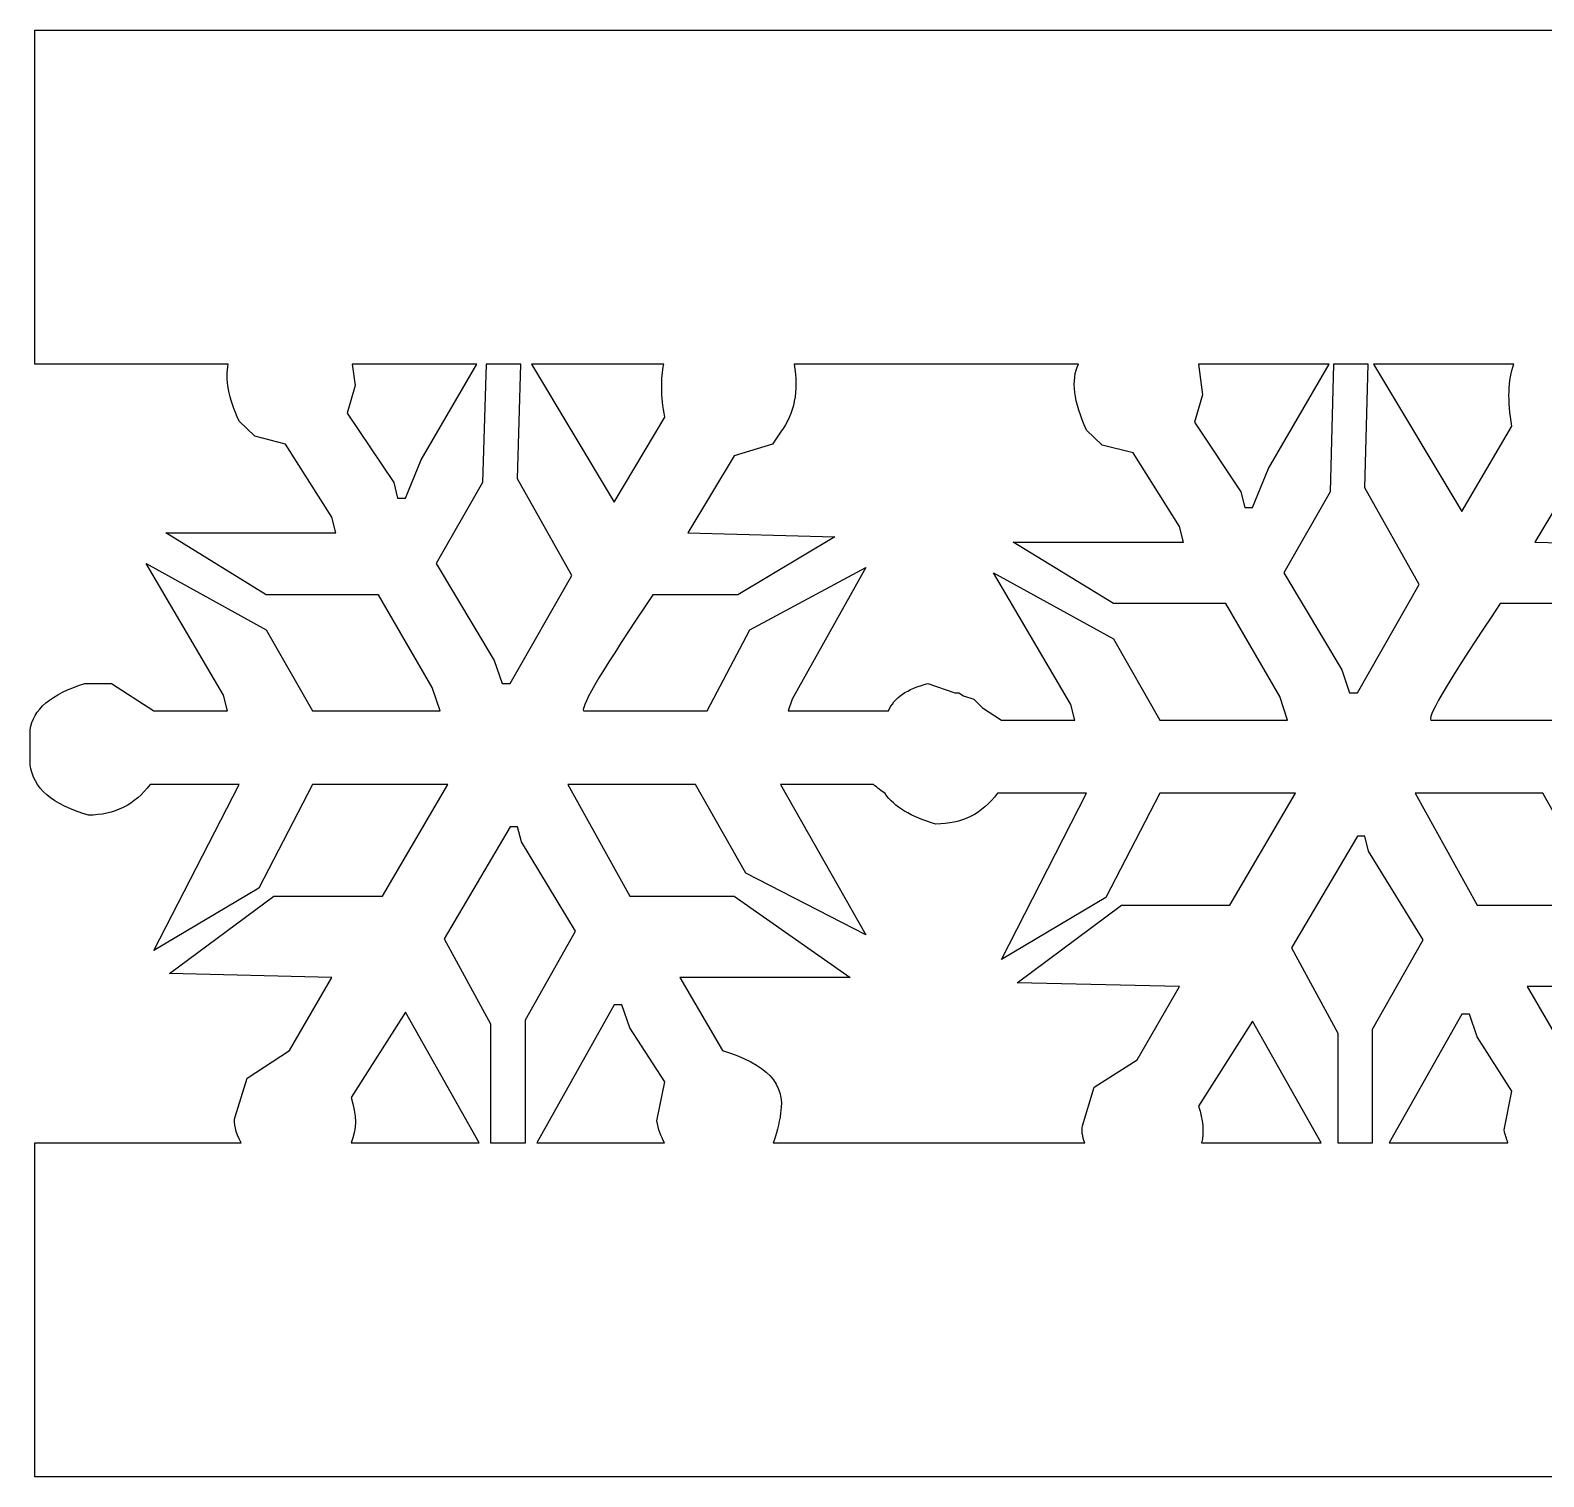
# Model space of a CAD drawing. Header units: centimetres. Extents: x -8.8 to 7.5, y 9.8 to 13.7.
# Drawn here: x -8.756 to -4.687, y 9.773 to 13.663 of the extents above; entities that cross this region are included whole.
import ezdxf

# ---------------------------------------------------------------- set-up
doc = ezdxf.new("R2010")
doc.units = ezdxf.units.CM
doc.header["$MEASUREMENT"] = 0
doc.layers.add('Layer 1', color=7, linetype='Continuous')

msp = doc.modelspace()

# ---------------------------------------------------------------- linework, layer by layer
at = {"layer": 'Layer 1', "lineweight": 25}
for points, knots in [([(-8.74362, 13.66348), (-8.74362, 13.66348), (-8.74362, 12.76555), (-8.74362, 12.76555), (-8.74362, 12.76555), (-8.74362, 12.76555), (-8.22354, 12.76555), (-8.22354, 12.76555), (-8.22354, 12.76555), (-8.23243, 12.72603), (-8.22331, 12.67502), (-8.19461, 12.61259), (-8.19461, 12.61259), (-8.19461, 12.61259), (-8.15244, 12.57207), (-8.15244, 12.57207), (-8.15244, 12.57207), (-8.15244, 12.57207), (-8.06976, 12.55058), (-8.06976, 12.55058), (-8.06976, 12.55058), (-8.06976, 12.55058), (-7.94491, 12.35379), (-7.94491, 12.35379), (-7.94491, 12.35379), (-7.94491, 12.35379), (-7.93416, 12.31162), (-7.93416, 12.31162), (-7.93416, 12.31162), (-7.93416, 12.31162), (-8.39139, 12.31162), (-8.39139, 12.31162), (-8.39139, 12.31162), (-8.39139, 12.31162), (-8.12185, 12.14543), (-8.12185, 12.14543), (-8.12185, 12.14543), (-8.12185, 12.14543), (-7.82005, 12.14543), (-7.82005, 12.14543), (-7.82005, 12.14543), (-7.82005, 12.14543), (-7.67536, 11.89573), (-7.67536, 11.89573), (-7.67536, 11.89573), (-7.67536, 11.89573), (-7.65386, 11.83289), (-7.65386, 11.83289), (-7.65386, 11.83289), (-7.65386, 11.83289), (-7.997, 11.83289), (-7.997, 11.83289), (-7.997, 11.83289), (-7.997, 11.83289), (-8.12185, 12.05117), (-8.12185, 12.05117), (-8.12185, 12.05117), (-8.12185, 12.05117), (-8.44431, 12.22894), (-8.44431, 12.22894), (-8.44431, 12.22894), (-8.44431, 12.22894), (-8.23677, 11.87506), (-8.23677, 11.87506), (-8.23677, 11.87506), (-8.23677, 11.87506), (-8.22602, 11.83289), (-8.22602, 11.83289), (-8.22602, 11.83289), (-8.22602, 11.83289), (-8.42364, 11.83289), (-8.42364, 11.83289), (-8.42364, 11.83289), (-8.42364, 11.83289), (-8.53774, 11.90648), (-8.53774, 11.90648), (-8.53774, 11.90648), (-8.53774, 11.90648), (-8.60967, 11.90648), (-8.60967, 11.90648), (-8.60967, 11.90648), (-8.69997, 11.87842), (-8.749, 11.83686), (-8.75602, 11.78163), (-8.75602, 11.78163), (-8.75602, 11.78163), (-8.75602, 11.6882), (-8.75602, 11.6882), (-8.75602, 11.6882), (-8.749, 11.62595), (-8.69706, 11.58065), (-8.59975, 11.5526), (-8.59975, 11.5526), (-8.53049, 11.5526), (-8.47476, 11.58005), (-8.43356, 11.63528), (-8.43356, 11.63528), (-8.43356, 11.63528), (-8.19461, 11.63528), (-8.19461, 11.63528), (-8.19461, 11.63528), (-8.19461, 11.63528), (-8.42364, 11.1888), (-8.42364, 11.1888), (-8.42364, 11.1888), (-8.42364, 11.1888), (-8.14169, 11.35582), (-8.14169, 11.35582), (-8.14169, 11.35582), (-8.14169, 11.35582), (-7.997, 11.63528), (-7.997, 11.63528), (-7.997, 11.63528), (-7.997, 11.63528), (-7.63319, 11.63528), (-7.63319, 11.63528), (-7.63319, 11.63528), (-7.63319, 11.63528), (-7.80931, 11.33432), (-7.80931, 11.33432), (-7.80931, 11.33432), (-7.80931, 11.33432), (-8.10117, 11.33432), (-8.10117, 11.33432), (-8.10117, 11.33432), (-8.10117, 11.33432), (-8.38147, 11.12679), (-8.38147, 11.12679), (-8.38147, 11.12679), (-8.38147, 11.12679), (-7.94491, 11.11604), (-7.94491, 11.11604), (-7.94491, 11.11604), (-7.94491, 11.11604), (-8.05901, 10.91925), (-8.05901, 10.91925), (-8.05901, 10.91925), (-8.05901, 10.91925), (-8.17311, 10.84484), (-8.17311, 10.84484), (-8.17311, 10.84484), (-8.17311, 10.84484), (-8.20535, 10.74149), (-8.20535, 10.74149), (-8.20535, 10.74149), (-8.20982, 10.72363), (-8.20425, 10.70008), (-8.18882, 10.67121), (-8.18882, 10.67121), (-8.18882, 10.67121), (-8.74362, 10.67121), (-8.74362, 10.67121), (-8.74362, 10.67121), (-8.74362, 10.67121), (-8.74362, 9.77328), (-8.74362, 9.77328), (-8.74362, 9.77328), (-8.74362, 9.77328), (7.50345, 9.77328), (7.50345, 9.77328), (7.50345, 9.77328), (7.50345, 9.77328), (7.50345, 10.67121), (7.50345, 10.67121), (7.50345, 10.67121), (7.50345, 10.67121), (6.87838, 10.67121), (6.87838, 10.67121), (6.87838, 10.67121), (6.88745, 10.69373), (6.89422, 10.72072), (6.89822, 10.75224), (6.89822, 10.75224), (6.91224, 10.82851), (6.8603, 10.88419), (6.74195, 10.91925), (6.74195, 10.91925), (6.74195, 10.91925), (6.62702, 11.11604), (6.62702, 11.11604), (6.62702, 11.11604), (6.62702, 11.11604), (7.08508, 11.11604), (7.08508, 11.11604), (7.08508, 11.11604), (7.08508, 11.11604), (6.77337, 11.33432), (6.77337, 11.33432), (6.77337, 11.33432), (6.77337, 11.33432), (6.49308, 11.33432), (6.49308, 11.33432), (6.49308, 11.33432), (6.49308, 11.33432), (6.32606, 11.63528), (6.32606, 11.63528), (6.32606, 11.63528), (6.32606, 11.63528), (6.66919, 11.63528), (6.66919, 11.63528), (6.66919, 11.63528), (6.66919, 11.63528), (6.80479, 11.39633), (6.80479, 11.39633), (6.80479, 11.39633), (6.80479, 11.39633), (7.12725, 11.23097), (7.12725, 11.23097), (7.12725, 11.23097), (7.12725, 11.23097), (6.89822, 11.63528), (6.89822, 11.63528), (6.89822, 11.63528), (6.89822, 11.63528), (7.14792, 11.63528), (7.14792, 11.63528), (7.14792, 11.63528), (7.21016, 11.58005), (7.27253, 11.55633), (7.33478, 11.56335), (7.33478, 11.56335), (7.41105, 11.57036), (7.46009, 11.61857), (7.48113, 11.70887), (7.48113, 11.70887), (7.48113, 11.70887), (7.48113, 11.76013), (7.48113, 11.76013), (7.48113, 11.76013), (7.48113, 11.76013), (7.45963, 11.82214), (7.45963, 11.82214), (7.45963, 11.82214), (7.45963, 11.82214), (7.41746, 11.86431), (7.41746, 11.86431), (7.41746, 11.86431), (7.41746, 11.86431), (7.29427, 11.90648), (7.29427, 11.90648), (7.29427, 11.90648), (7.23816, 11.89245), (7.20329, 11.86796), (7.18926, 11.83289), (7.18926, 11.83289), (7.18926, 11.83289), (6.91889, 11.83289), (6.91889, 11.83289), (6.91889, 11.83289), (6.91889, 11.83289), (6.92964, 11.86431), (6.92964, 11.86431), (6.92964, 11.86431), (6.92964, 11.86431), (7.12725, 12.21819), (7.12725, 12.21819), (7.12725, 12.21819), (7.12725, 12.21819), (6.81554, 12.05117), (6.81554, 12.05117), (6.81554, 12.05117), (6.81554, 12.05117), (6.70061, 11.83289), (6.70061, 11.83289), (6.70061, 11.83289), (6.70061, 11.83289), (6.36823, 11.83289), (6.36823, 11.83289), (6.36823, 11.83289), (6.36121, 11.84692), (6.42358, 11.9508), (6.55509, 12.14543), (6.55509, 12.14543), (6.55509, 12.14543), (6.78412, 12.14543), (6.78412, 12.14543), (6.78412, 12.14543), (6.78412, 12.14543), (7.04457, 12.30087), (7.04457, 12.30087), (7.04457, 12.30087), (7.04457, 12.30087), (6.64852, 12.31162), (6.64852, 12.31162), (6.64852, 12.31162), (6.64852, 12.31162), (6.77337, 12.51916), (6.77337, 12.51916), (6.77337, 12.51916), (6.77337, 12.51916), (6.87755, 12.55058), (6.87755, 12.55058), (6.87755, 12.55058), (6.87755, 12.55058), (6.89822, 12.58282), (6.89822, 12.58282), (6.89822, 12.58282), (6.93526, 12.63247), (6.94715, 12.69322), (6.9346, 12.76555), (6.9346, 12.76555), (6.9346, 12.76555), (7.50345, 12.76555), (7.50345, 12.76555), (7.50345, 12.76555), (7.50345, 12.76555), (7.50345, 13.66348), (7.50345, 13.66348), (7.50345, 13.66348), (7.50345, 13.66348), (-8.74362, 13.66348), (-8.74362, 13.66348)], [0, 0, 0, 0, 0.0126582, 0.0126582, 0.0126582, 0.0126582, 0.0253165, 0.0253165, 0.0253165, 0.0253165, 0.0379747, 0.0379747, 0.0379747, 0.0379747, 0.0506329, 0.0506329, 0.0506329, 0.0506329, 0.0632911, 0.0632911, 0.0632911, 0.0632911, 0.0759494, 0.0759494, 0.0759494, 0.0759494, 0.0886076, 0.0886076, 0.0886076, 0.0886076, 0.1012658, 0.1012658, 0.1012658, 0.1012658, 0.1139241, 0.1139241, 0.1139241, 0.1139241, 0.1265823, 0.1265823, 0.1265823, 0.1265823, 0.1392405, 0.1392405, 0.1392405, 0.1392405, 0.1518987, 0.1518987, 0.1518987, 0.1518987, 0.164557, 0.164557, 0.164557, 0.164557, 0.1772152, 0.1772152, 0.1772152, 0.1772152, 0.1898734, 0.1898734, 0.1898734, 0.1898734, 0.2025316, 0.2025316, 0.2025316, 0.2025316, 0.2151899, 0.2151899, 0.2151899, 0.2151899, 0.2278481, 0.2278481, 0.2278481, 0.2278481, 0.2405063, 0.2405063, 0.2405063, 0.2405063, 0.2531646, 0.2531646, 0.2531646, 0.2531646, 0.2658228, 0.2658228, 0.2658228, 0.2658228, 0.278481, 0.278481, 0.278481, 0.278481, 0.2911392, 0.2911392, 0.2911392, 0.2911392, 0.3037975, 0.3037975, 0.3037975, 0.3037975, 0.3164557, 0.3164557, 0.3164557, 0.3164557, 0.3291139, 0.3291139, 0.3291139, 0.3291139, 0.3417722, 0.3417722, 0.3417722, 0.3417722, 0.3544304, 0.3544304, 0.3544304, 0.3544304, 0.3670886, 0.3670886, 0.3670886, 0.3670886, 0.3797468, 0.3797468, 0.3797468, 0.3797468, 0.3924051, 0.3924051, 0.3924051, 0.3924051, 0.4050633, 0.4050633, 0.4050633, 0.4050633, 0.4177215, 0.4177215, 0.4177215, 0.4177215, 0.4303797, 0.4303797, 0.4303797, 0.4303797, 0.443038, 0.443038, 0.443038, 0.443038, 0.4556962, 0.4556962, 0.4556962, 0.4556962, 0.4683544, 0.4683544, 0.4683544, 0.4683544, 0.4810127, 0.4810127, 0.4810127, 0.4810127, 0.4936709, 0.4936709, 0.4936709, 0.4936709, 0.5063291, 0.5063291, 0.5063291, 0.5063291, 0.5189873, 0.5189873, 0.5189873, 0.5189873, 0.5316456, 0.5316456, 0.5316456, 0.5316456, 0.5443038, 0.5443038, 0.5443038, 0.5443038, 0.556962, 0.556962, 0.556962, 0.556962, 0.5696203, 0.5696203, 0.5696203, 0.5696203, 0.5822785, 0.5822785, 0.5822785, 0.5822785, 0.5949367, 0.5949367, 0.5949367, 0.5949367, 0.6075949, 0.6075949, 0.6075949, 0.6075949, 0.6202532, 0.6202532, 0.6202532, 0.6202532, 0.6329114, 0.6329114, 0.6329114, 0.6329114, 0.6455696, 0.6455696, 0.6455696, 0.6455696, 0.6582278, 0.6582278, 0.6582278, 0.6582278, 0.6708861, 0.6708861, 0.6708861, 0.6708861, 0.6835443, 0.6835443, 0.6835443, 0.6835443, 0.6962025, 0.6962025, 0.6962025, 0.6962025, 0.7088608, 0.7088608, 0.7088608, 0.7088608, 0.721519, 0.721519, 0.721519, 0.721519, 0.7341772, 0.7341772, 0.7341772, 0.7341772, 0.7468354, 0.7468354, 0.7468354, 0.7468354, 0.7594937, 0.7594937, 0.7594937, 0.7594937, 0.7721519, 0.7721519, 0.7721519, 0.7721519, 0.7848101, 0.7848101, 0.7848101, 0.7848101, 0.7974684, 0.7974684, 0.7974684, 0.7974684, 0.8101266, 0.8101266, 0.8101266, 0.8101266, 0.8227848, 0.8227848, 0.8227848, 0.8227848, 0.835443, 0.835443, 0.835443, 0.835443, 0.8481013, 0.8481013, 0.8481013, 0.8481013, 0.8607595, 0.8607595, 0.8607595, 0.8607595, 0.8734177, 0.8734177, 0.8734177, 0.8734177, 0.8860759, 0.8860759, 0.8860759, 0.8860759, 0.8987342, 0.8987342, 0.8987342, 0.8987342, 0.9113924, 0.9113924, 0.9113924, 0.9113924, 0.9240506, 0.9240506, 0.9240506, 0.9240506, 0.9367089, 0.9367089, 0.9367089, 0.9367089, 0.9493671, 0.9493671, 0.9493671, 0.9493671, 0.9620253, 0.9620253, 0.9620253, 0.9620253, 0.9746835, 0.9746835, 0.9746835, 0.9746835, 1, 1, 1, 1]), ([(-7.89033, 12.76555), (-7.89033, 12.76555), (-7.55547, 12.76555), (-7.55547, 12.76555), (-7.55547, 12.76555), (-7.55547, 12.76555), (-7.70513, 12.50841), (-7.70513, 12.50841), (-7.70513, 12.50841), (-7.70513, 12.50841), (-7.74729, 12.40505), (-7.74729, 12.40505), (-7.74729, 12.40505), (-7.74729, 12.40505), (-7.76879, 12.40505), (-7.76879, 12.40505), (-7.76879, 12.40505), (-7.76879, 12.40505), (-7.77871, 12.44722), (-7.77871, 12.44722), (-7.77871, 12.44722), (-7.77871, 12.44722), (-7.90356, 12.63408), (-7.90356, 12.63408), (-7.90356, 12.63408), (-7.90356, 12.63408), (-7.88289, 12.70767), (-7.88289, 12.70767), (-7.88289, 12.70767), (-7.88289, 12.70767), (-7.89033, 12.76555), (-7.89033, 12.76555)], [0, 0, 0, 0, 0.1111111, 0.1111111, 0.1111111, 0.1111111, 0.2222222, 0.2222222, 0.2222222, 0.2222222, 0.3333333, 0.3333333, 0.3333333, 0.3333333, 0.4444444, 0.4444444, 0.4444444, 0.4444444, 0.5555556, 0.5555556, 0.5555556, 0.5555556, 0.6666667, 0.6666667, 0.6666667, 0.6666667, 0.7777778, 0.7777778, 0.7777778, 0.7777778, 1, 1, 1, 1]), ([(-7.53067, 12.76555), (-7.53067, 12.76555), (-7.43724, 12.76555), (-7.43724, 12.76555), (-7.43724, 12.76555), (-7.43724, 12.76555), (-7.44633, 12.45714), (-7.44633, 12.45714), (-7.44633, 12.45714), (-7.44633, 12.45714), (-7.29998, 12.1967), (-7.29998, 12.1967), (-7.29998, 12.1967), (-7.29998, 12.1967), (-7.46617, 11.90648), (-7.46617, 11.90648), (-7.46617, 11.90648), (-7.46617, 11.90648), (-7.48685, 11.90648), (-7.48685, 11.90648), (-7.48685, 11.90648), (-7.48685, 11.90648), (-7.50834, 11.96849), (-7.50834, 11.96849), (-7.50834, 11.96849), (-7.50834, 11.96849), (-7.66461, 12.22894), (-7.66461, 12.22894), (-7.66461, 12.22894), (-7.66461, 12.22894), (-7.53976, 12.44722), (-7.53976, 12.44722), (-7.53976, 12.44722), (-7.53976, 12.44722), (-7.53067, 12.76555), (-7.53067, 12.76555)], [0, 0, 0, 0, 0.1, 0.1, 0.1, 0.1, 0.2, 0.2, 0.2, 0.2, 0.3, 0.3, 0.3, 0.3, 0.4, 0.4, 0.4, 0.4, 0.5, 0.5, 0.5, 0.5, 0.6, 0.6, 0.6, 0.6, 0.7, 0.7, 0.7, 0.7, 0.8, 0.8, 0.8, 0.8, 1, 1, 1, 1]), ([(-7.4083, 12.76555), (-7.4083, 12.76555), (-7.05276, 12.76555), (-7.05276, 12.76555), (-7.05276, 12.76555), (-7.06095, 12.72661), (-7.06013, 12.67933), (-7.05028, 12.62334), (-7.05028, 12.62334), (-7.05028, 12.62334), (-7.18588, 12.39431), (-7.18588, 12.39431), (-7.18588, 12.39431), (-7.18588, 12.39431), (-7.4083, 12.76555), (-7.4083, 12.76555)], [0, 0, 0, 0, 0.2, 0.2, 0.2, 0.2, 0.4, 0.4, 0.4, 0.4, 0.6, 0.6, 0.6, 0.6, 1, 1, 1, 1]), ([(-6.70219, 12.76555), (-6.70219, 12.76555), (-5.93738, 12.76555), (-5.93738, 12.76555), (-5.93738, 12.76555), (-5.95842, 12.72347), (-5.95095, 12.66405), (-5.91588, 12.58778), (-5.91588, 12.58778), (-5.91588, 12.58778), (-5.87371, 12.54727), (-5.87371, 12.54727), (-5.87371, 12.54727), (-5.87371, 12.54727), (-5.79103, 12.5266), (-5.79103, 12.5266), (-5.79103, 12.5266), (-5.79103, 12.5266), (-5.66618, 12.32899), (-5.66618, 12.32899), (-5.66618, 12.32899), (-5.66618, 12.32899), (-5.65543, 12.28682), (-5.65543, 12.28682), (-5.65543, 12.28682), (-5.65543, 12.28682), (-6.11349, 12.28682), (-6.11349, 12.28682), (-6.11349, 12.28682), (-6.11349, 12.28682), (-5.84395, 12.12145), (-5.84395, 12.12145), (-5.84395, 12.12145), (-5.84395, 12.12145), (-5.54133, 12.12145), (-5.54133, 12.12145), (-5.54133, 12.12145), (-5.54133, 12.12145), (-5.39664, 11.87175), (-5.39664, 11.87175), (-5.39664, 11.87175), (-5.39664, 11.87175), (-5.37597, 11.80809), (-5.37597, 11.80809), (-5.37597, 11.80809), (-5.37597, 11.80809), (-5.7191, 11.80809), (-5.7191, 11.80809), (-5.7191, 11.80809), (-5.7191, 11.80809), (-5.84395, 12.02637), (-5.84395, 12.02637), (-5.84395, 12.02637), (-5.84395, 12.02637), (-6.16641, 12.20414), (-6.16641, 12.20414), (-6.16641, 12.20414), (-6.16641, 12.20414), (-5.95805, 11.85026), (-5.95805, 11.85026), (-5.95805, 11.85026), (-5.95805, 11.85026), (-5.9473, 11.80809), (-5.9473, 11.80809), (-5.9473, 11.80809), (-5.9473, 11.80809), (-6.14491, 11.80809), (-6.14491, 11.80809), (-6.14491, 11.80809), (-6.14491, 11.80809), (-6.19617, 11.84116), (-6.19617, 11.84116), (-6.19617, 11.84116), (-6.19617, 11.84116), (-6.21933, 11.86431), (-6.21933, 11.86431), (-6.21933, 11.86431), (-6.21933, 11.86431), (-6.24661, 11.87341), (-6.24661, 11.87341), (-6.24661, 11.87341), (-6.24661, 11.87341), (-6.25901, 11.88168), (-6.25901, 11.88168), (-6.25901, 11.88168), (-6.25901, 11.88168), (-6.26976, 11.88168), (-6.26976, 11.88168), (-6.26976, 11.88168), (-6.26976, 11.88168), (-6.34252, 11.90648), (-6.34252, 11.90648), (-6.34252, 11.90648), (-6.39863, 11.89245), (-6.43433, 11.86796), (-6.44836, 11.83289), (-6.44836, 11.83289), (-6.44836, 11.83289), (-6.7179, 11.83289), (-6.7179, 11.83289), (-6.7179, 11.83289), (-6.7179, 11.83289), (-6.70715, 11.86431), (-6.70715, 11.86431), (-6.70715, 11.86431), (-6.70715, 11.86431), (-6.50954, 12.21819), (-6.50954, 12.21819), (-6.50954, 12.21819), (-6.50954, 12.21819), (-6.82125, 12.05117), (-6.82125, 12.05117), (-6.82125, 12.05117), (-6.82125, 12.05117), (-6.93618, 11.83289), (-6.93618, 11.83289), (-6.93618, 11.83289), (-6.93618, 11.83289), (-7.26856, 11.83289), (-7.26856, 11.83289), (-7.26856, 11.83289), (-7.27558, 11.84692), (-7.21321, 11.9508), (-7.0817, 12.14543), (-7.0817, 12.14543), (-7.0817, 12.14543), (-6.8535, 12.14543), (-6.8535, 12.14543), (-6.8535, 12.14543), (-6.8535, 12.14543), (-6.59305, 12.30087), (-6.59305, 12.30087), (-6.59305, 12.30087), (-6.59305, 12.30087), (-6.98827, 12.31162), (-6.98827, 12.31162), (-6.98827, 12.31162), (-6.98827, 12.31162), (-6.86342, 12.51916), (-6.86342, 12.51916), (-6.86342, 12.51916), (-6.86342, 12.51916), (-6.76007, 12.55058), (-6.76007, 12.55058), (-6.76007, 12.55058), (-6.76007, 12.55058), (-6.73857, 12.58282), (-6.73857, 12.58282), (-6.73857, 12.58282), (-6.70155, 12.63244), (-6.68967, 12.69328), (-6.70219, 12.76555)], [0, 0, 0, 0, 0.025641, 0.025641, 0.025641, 0.025641, 0.0512821, 0.0512821, 0.0512821, 0.0512821, 0.0769231, 0.0769231, 0.0769231, 0.0769231, 0.1025641, 0.1025641, 0.1025641, 0.1025641, 0.1282051, 0.1282051, 0.1282051, 0.1282051, 0.1538462, 0.1538462, 0.1538462, 0.1538462, 0.1794872, 0.1794872, 0.1794872, 0.1794872, 0.2051282, 0.2051282, 0.2051282, 0.2051282, 0.2307692, 0.2307692, 0.2307692, 0.2307692, 0.2564103, 0.2564103, 0.2564103, 0.2564103, 0.2820513, 0.2820513, 0.2820513, 0.2820513, 0.3076923, 0.3076923, 0.3076923, 0.3076923, 0.3333333, 0.3333333, 0.3333333, 0.3333333, 0.3589744, 0.3589744, 0.3589744, 0.3589744, 0.3846154, 0.3846154, 0.3846154, 0.3846154, 0.4102564, 0.4102564, 0.4102564, 0.4102564, 0.4358974, 0.4358974, 0.4358974, 0.4358974, 0.4615385, 0.4615385, 0.4615385, 0.4615385, 0.4871795, 0.4871795, 0.4871795, 0.4871795, 0.5128205, 0.5128205, 0.5128205, 0.5128205, 0.5384615, 0.5384615, 0.5384615, 0.5384615, 0.5641026, 0.5641026, 0.5641026, 0.5641026, 0.5897436, 0.5897436, 0.5897436, 0.5897436, 0.6153846, 0.6153846, 0.6153846, 0.6153846, 0.6410256, 0.6410256, 0.6410256, 0.6410256, 0.6666667, 0.6666667, 0.6666667, 0.6666667, 0.6923077, 0.6923077, 0.6923077, 0.6923077, 0.7179487, 0.7179487, 0.7179487, 0.7179487, 0.7435897, 0.7435897, 0.7435897, 0.7435897, 0.7692308, 0.7692308, 0.7692308, 0.7692308, 0.7948718, 0.7948718, 0.7948718, 0.7948718, 0.8205128, 0.8205128, 0.8205128, 0.8205128, 0.8461538, 0.8461538, 0.8461538, 0.8461538, 0.8717949, 0.8717949, 0.8717949, 0.8717949, 0.8974359, 0.8974359, 0.8974359, 0.8974359, 0.9230769, 0.9230769, 0.9230769, 0.9230769, 0.9487179, 0.9487179, 0.9487179, 0.9487179, 1, 1, 1, 1]), ([(-5.61492, 12.76555), (-5.61492, 12.76555), (-5.26352, 12.76555), (-5.26352, 12.76555), (-5.26352, 12.76555), (-5.26352, 12.76555), (-5.42723, 12.48443), (-5.42723, 12.48443), (-5.42723, 12.48443), (-5.42723, 12.48443), (-5.4694, 12.38025), (-5.4694, 12.38025), (-5.4694, 12.38025), (-5.4694, 12.38025), (-5.49007, 12.38025), (-5.49007, 12.38025), (-5.49007, 12.38025), (-5.49007, 12.38025), (-5.50082, 12.42242), (-5.50082, 12.42242), (-5.50082, 12.42242), (-5.50082, 12.42242), (-5.62567, 12.60928), (-5.62567, 12.60928), (-5.62567, 12.60928), (-5.62567, 12.60928), (-5.60417, 12.68287), (-5.60417, 12.68287), (-5.60417, 12.68287), (-5.60417, 12.68287), (-5.61492, 12.76555), (-5.61492, 12.76555)], [0, 0, 0, 0, 0.1111111, 0.1111111, 0.1111111, 0.1111111, 0.2222222, 0.2222222, 0.2222222, 0.2222222, 0.3333333, 0.3333333, 0.3333333, 0.3333333, 0.4444444, 0.4444444, 0.4444444, 0.4444444, 0.5555556, 0.5555556, 0.5555556, 0.5555556, 0.6666667, 0.6666667, 0.6666667, 0.6666667, 0.7777778, 0.7777778, 0.7777778, 0.7777778, 1, 1, 1, 1]), ([(-5.25194, 12.76555), (-5.25194, 12.76555), (-5.15851, 12.76555), (-5.15851, 12.76555), (-5.15851, 12.76555), (-5.15851, 12.76555), (-5.16761, 12.43317), (-5.16761, 12.43317), (-5.16761, 12.43317), (-5.16761, 12.43317), (-5.02209, 12.17272), (-5.02209, 12.17272), (-5.02209, 12.17272), (-5.02209, 12.17272), (-5.18745, 11.88168), (-5.18745, 11.88168), (-5.18745, 11.88168), (-5.18745, 11.88168), (-5.20895, 11.88168), (-5.20895, 11.88168), (-5.20895, 11.88168), (-5.20895, 11.88168), (-5.22962, 11.94369), (-5.22962, 11.94369), (-5.22962, 11.94369), (-5.22962, 11.94369), (-5.38589, 12.20414), (-5.38589, 12.20414), (-5.38589, 12.20414), (-5.38589, 12.20414), (-5.26104, 12.42242), (-5.26104, 12.42242), (-5.26104, 12.42242), (-5.26104, 12.42242), (-5.25194, 12.76555), (-5.25194, 12.76555)], [0, 0, 0, 0, 0.1, 0.1, 0.1, 0.1, 0.2, 0.2, 0.2, 0.2, 0.3, 0.3, 0.3, 0.3, 0.4, 0.4, 0.4, 0.4, 0.5, 0.5, 0.5, 0.5, 0.6, 0.6, 0.6, 0.6, 0.7, 0.7, 0.7, 0.7, 0.8, 0.8, 0.8, 0.8, 1, 1, 1, 1]), ([(-5.14446, 12.76555), (-5.14446, 12.76555), (-4.76742, 12.76555), (-4.76742, 12.76555), (-4.76742, 12.76555), (-4.78236, 12.72258), (-4.78443, 12.66703), (-4.77239, 12.59853), (-4.77239, 12.59853), (-4.77239, 12.59853), (-4.90716, 12.3695), (-4.90716, 12.3695), (-4.90716, 12.3695), (-4.90716, 12.3695), (-5.14446, 12.76555), (-5.14446, 12.76555)], [0, 0, 0, 0, 0.2, 0.2, 0.2, 0.2, 0.4, 0.4, 0.4, 0.4, 0.6, 0.6, 0.6, 0.6, 1, 1, 1, 1]), ([(-4.42843, 12.76555), (-4.42843, 12.76555), (-3.69173, 12.76555), (-3.69173, 12.76555), (-3.69173, 12.76555), (-3.70062, 12.72603), (-3.69067, 12.67502), (-3.66196, 12.61259), (-3.66196, 12.61259), (-3.66196, 12.61259), (-3.61979, 12.57207), (-3.61979, 12.57207), (-3.61979, 12.57207), (-3.61979, 12.57207), (-3.53711, 12.55058), (-3.53711, 12.55058), (-3.53711, 12.55058), (-3.53711, 12.55058), (-3.41226, 12.35379), (-3.41226, 12.35379), (-3.41226, 12.35379), (-3.41226, 12.35379), (-3.40151, 12.31162), (-3.40151, 12.31162), (-3.40151, 12.31162), (-3.40151, 12.31162), (-3.85957, 12.31162), (-3.85957, 12.31162), (-3.85957, 12.31162), (-3.85957, 12.31162), (-3.59003, 12.14543), (-3.59003, 12.14543), (-3.59003, 12.14543), (-3.59003, 12.14543), (-3.28741, 12.14543), (-3.28741, 12.14543), (-3.28741, 12.14543), (-3.28741, 12.14543), (-3.14272, 11.89573), (-3.14272, 11.89573), (-3.14272, 11.89573), (-3.14272, 11.89573), (-3.12205, 11.83289), (-3.12205, 11.83289), (-3.12205, 11.83289), (-3.12205, 11.83289), (-3.46518, 11.83289), (-3.46518, 11.83289), (-3.46518, 11.83289), (-3.46518, 11.83289), (-3.59003, 12.05117), (-3.59003, 12.05117), (-3.59003, 12.05117), (-3.59003, 12.05117), (-3.91249, 12.22894), (-3.91249, 12.22894), (-3.91249, 12.22894), (-3.91249, 12.22894), (-3.70413, 11.87506), (-3.70413, 11.87506), (-3.70413, 11.87506), (-3.70413, 11.87506), (-3.69421, 11.83289), (-3.69421, 11.83289), (-3.69421, 11.83289), (-3.69421, 11.83289), (-3.89099, 11.83289), (-3.89099, 11.83289), (-3.89099, 11.83289), (-3.89099, 11.83289), (-4.00592, 11.90648), (-4.00592, 11.90648), (-4.00592, 11.90648), (-4.00592, 11.90648), (-4.07785, 11.90648), (-4.07785, 11.90648), (-4.07785, 11.90648), (-4.15303, 11.88312), (-4.19931, 11.85028), (-4.21676, 11.80809), (-4.21676, 11.80809), (-4.21676, 11.80809), (-4.43918, 11.80809), (-4.43918, 11.80809), (-4.43918, 11.80809), (-4.43918, 11.80809), (-4.42843, 11.83951), (-4.42843, 11.83951), (-4.42843, 11.83951), (-4.42843, 11.83951), (-4.23164, 12.19339), (-4.23164, 12.19339), (-4.23164, 12.19339), (-4.23164, 12.19339), (-4.54336, 12.02637), (-4.54336, 12.02637), (-4.54336, 12.02637), (-4.54336, 12.02637), (-4.65746, 11.80809), (-4.65746, 11.80809), (-4.65746, 11.80809), (-4.65746, 11.80809), (-4.99067, 11.80809), (-4.99067, 11.80809), (-4.99067, 11.80809), (-4.99768, 11.82211), (-4.93531, 11.92683), (-4.8038, 12.12145), (-4.8038, 12.12145), (-4.8038, 12.12145), (-4.57477, 12.12145), (-4.57477, 12.12145), (-4.57477, 12.12145), (-4.57477, 12.12145), (-4.31433, 12.2769), (-4.31433, 12.2769), (-4.31433, 12.2769), (-4.31433, 12.2769), (-4.71037, 12.28682), (-4.71037, 12.28682), (-4.71037, 12.28682), (-4.71037, 12.28682), (-4.58552, 12.49518), (-4.58552, 12.49518), (-4.58552, 12.49518), (-4.58552, 12.49518), (-4.48134, 12.5266), (-4.48134, 12.5266), (-4.48134, 12.5266), (-4.48134, 12.5266), (-4.46067, 12.55802), (-4.46067, 12.55802), (-4.46067, 12.55802), (-4.41947, 12.61325), (-4.40827, 12.68226), (-4.42843, 12.76555)], [0, 0, 0, 0, 0.0285714, 0.0285714, 0.0285714, 0.0285714, 0.0571429, 0.0571429, 0.0571429, 0.0571429, 0.0857143, 0.0857143, 0.0857143, 0.0857143, 0.1142857, 0.1142857, 0.1142857, 0.1142857, 0.1428571, 0.1428571, 0.1428571, 0.1428571, 0.1714286, 0.1714286, 0.1714286, 0.1714286, 0.2, 0.2, 0.2, 0.2, 0.2285714, 0.2285714, 0.2285714, 0.2285714, 0.2571429, 0.2571429, 0.2571429, 0.2571429, 0.2857143, 0.2857143, 0.2857143, 0.2857143, 0.3142857, 0.3142857, 0.3142857, 0.3142857, 0.3428571, 0.3428571, 0.3428571, 0.3428571, 0.3714286, 0.3714286, 0.3714286, 0.3714286, 0.4, 0.4, 0.4, 0.4, 0.4285714, 0.4285714, 0.4285714, 0.4285714, 0.4571429, 0.4571429, 0.4571429, 0.4571429, 0.4857143, 0.4857143, 0.4857143, 0.4857143, 0.5142857, 0.5142857, 0.5142857, 0.5142857, 0.5428571, 0.5428571, 0.5428571, 0.5428571, 0.5714286, 0.5714286, 0.5714286, 0.5714286, 0.6, 0.6, 0.6, 0.6, 0.6285714, 0.6285714, 0.6285714, 0.6285714, 0.6571429, 0.6571429, 0.6571429, 0.6571429, 0.6857143, 0.6857143, 0.6857143, 0.6857143, 0.7142857, 0.7142857, 0.7142857, 0.7142857, 0.7428571, 0.7428571, 0.7428571, 0.7428571, 0.7714286, 0.7714286, 0.7714286, 0.7714286, 0.8, 0.8, 0.8, 0.8, 0.8285714, 0.8285714, 0.8285714, 0.8285714, 0.8571429, 0.8571429, 0.8571429, 0.8571429, 0.8857143, 0.8857143, 0.8857143, 0.8857143, 0.9142857, 0.9142857, 0.9142857, 0.9142857, 0.9428571, 0.9428571, 0.9428571, 0.9428571, 1, 1, 1, 1]), ([(-7.31073, 11.63528), (-7.31073, 11.63528), (-6.9676, 11.63528), (-6.9676, 11.63528), (-6.9676, 11.63528), (-6.9676, 11.63528), (-6.832, 11.39633), (-6.832, 11.39633), (-6.832, 11.39633), (-6.832, 11.39633), (-6.50954, 11.23097), (-6.50954, 11.23097), (-6.50954, 11.23097), (-6.50954, 11.23097), (-6.73857, 11.63528), (-6.73857, 11.63528), (-6.73857, 11.63528), (-6.73857, 11.63528), (-6.48887, 11.63528), (-6.48887, 11.63528), (-6.48887, 11.63528), (-6.47833, 11.62593), (-6.46799, 11.61805), (-6.45745, 11.61048), (-6.45745, 11.61048), (-6.43323, 11.57503), (-6.38793, 11.54791), (-6.32102, 11.52862), (-6.32102, 11.52862), (-6.25177, 11.52862), (-6.19687, 11.55607), (-6.15566, 11.6113), (-6.15566, 11.6113), (-6.15566, 11.6113), (-5.91588, 11.6113), (-5.91588, 11.6113), (-5.91588, 11.6113), (-5.91588, 11.6113), (-6.14491, 11.16399), (-6.14491, 11.16399), (-6.14491, 11.16399), (-6.14491, 11.16399), (-5.86379, 11.33101), (-5.86379, 11.33101), (-5.86379, 11.33101), (-5.86379, 11.33101), (-5.7191, 11.6113), (-5.7191, 11.6113), (-5.7191, 11.6113), (-5.7191, 11.6113), (-5.35447, 11.6113), (-5.35447, 11.6113), (-5.35447, 11.6113), (-5.35447, 11.6113), (-5.53058, 11.31034), (-5.53058, 11.31034), (-5.53058, 11.31034), (-5.53058, 11.31034), (-5.82245, 11.31034), (-5.82245, 11.31034), (-5.82245, 11.31034), (-5.82245, 11.31034), (-6.10274, 11.10198), (-6.10274, 11.10198), (-6.10274, 11.10198), (-6.10274, 11.10198), (-5.66618, 11.09206), (-5.66618, 11.09206), (-5.66618, 11.09206), (-5.66618, 11.09206), (-5.78028, 10.89445), (-5.78028, 10.89445), (-5.78028, 10.89445), (-5.78028, 10.89445), (-5.89521, 10.82086), (-5.89521, 10.82086), (-5.89521, 10.82086), (-5.89521, 10.82086), (-5.92663, 10.71668), (-5.92663, 10.71668), (-5.92663, 10.71668), (-5.92975, 10.70421), (-5.92743, 10.68906), (-5.92084, 10.67121), (-5.92084, 10.67121), (-5.92084, 10.67121), (-6.75841, 10.67121), (-6.75841, 10.67121), (-6.75841, 10.67121), (-6.74934, 10.69373), (-6.74257, 10.72072), (-6.73857, 10.75224), (-6.73857, 10.75224), (-6.72455, 10.82851), (-6.77649, 10.88419), (-6.89484, 10.91925), (-6.89484, 10.91925), (-6.89484, 10.91925), (-7.00977, 11.11604), (-7.00977, 11.11604), (-7.00977, 11.11604), (-7.00977, 11.11604), (-6.55171, 11.11604), (-6.55171, 11.11604), (-6.55171, 11.11604), (-6.55171, 11.11604), (-6.86342, 11.33432), (-6.86342, 11.33432), (-6.86342, 11.33432), (-6.86342, 11.33432), (-7.14371, 11.33432), (-7.14371, 11.33432), (-7.14371, 11.33432), (-7.14371, 11.33432), (-7.31073, 11.63528), (-7.31073, 11.63528)], [0, 0, 0, 0, 0.0333333, 0.0333333, 0.0333333, 0.0333333, 0.0666667, 0.0666667, 0.0666667, 0.0666667, 0.1, 0.1, 0.1, 0.1, 0.1333333, 0.1333333, 0.1333333, 0.1333333, 0.1666667, 0.1666667, 0.1666667, 0.1666667, 0.2, 0.2, 0.2, 0.2, 0.2333333, 0.2333333, 0.2333333, 0.2333333, 0.2666667, 0.2666667, 0.2666667, 0.2666667, 0.3, 0.3, 0.3, 0.3, 0.3333333, 0.3333333, 0.3333333, 0.3333333, 0.3666667, 0.3666667, 0.3666667, 0.3666667, 0.4, 0.4, 0.4, 0.4, 0.4333333, 0.4333333, 0.4333333, 0.4333333, 0.4666667, 0.4666667, 0.4666667, 0.4666667, 0.5, 0.5, 0.5, 0.5, 0.5333333, 0.5333333, 0.5333333, 0.5333333, 0.5666667, 0.5666667, 0.5666667, 0.5666667, 0.6, 0.6, 0.6, 0.6, 0.6333333, 0.6333333, 0.6333333, 0.6333333, 0.6666667, 0.6666667, 0.6666667, 0.6666667, 0.7, 0.7, 0.7, 0.7, 0.7333333, 0.7333333, 0.7333333, 0.7333333, 0.7666667, 0.7666667, 0.7666667, 0.7666667, 0.8, 0.8, 0.8, 0.8, 0.8333333, 0.8333333, 0.8333333, 0.8333333, 0.8666667, 0.8666667, 0.8666667, 0.8666667, 0.9, 0.9, 0.9, 0.9, 0.9333333, 0.9333333, 0.9333333, 0.9333333, 1, 1, 1, 1]), ([(-3.8943, 11.63528), (-3.8943, 11.63528), (-3.66196, 11.63528), (-3.66196, 11.63528), (-3.66196, 11.63528), (-3.66196, 11.63528), (-3.89099, 11.1888), (-3.89099, 11.1888), (-3.89099, 11.1888), (-3.89099, 11.1888), (-3.60987, 11.35582), (-3.60987, 11.35582), (-3.60987, 11.35582), (-3.60987, 11.35582), (-3.46518, 11.63528), (-3.46518, 11.63528), (-3.46518, 11.63528), (-3.46518, 11.63528), (-3.10055, 11.63528), (-3.10055, 11.63528), (-3.10055, 11.63528), (-3.10055, 11.63528), (-3.27666, 11.33432), (-3.27666, 11.33432), (-3.27666, 11.33432), (-3.27666, 11.33432), (-3.56853, 11.33432), (-3.56853, 11.33432), (-3.56853, 11.33432), (-3.56853, 11.33432), (-3.84882, 11.12679), (-3.84882, 11.12679), (-3.84882, 11.12679), (-3.84882, 11.12679), (-3.41226, 11.11604), (-3.41226, 11.11604), (-3.41226, 11.11604), (-3.41226, 11.11604), (-3.52719, 10.91925), (-3.52719, 10.91925), (-3.52719, 10.91925), (-3.52719, 10.91925), (-3.64129, 10.84484), (-3.64129, 10.84484), (-3.64129, 10.84484), (-3.64129, 10.84484), (-3.67271, 10.74149), (-3.67271, 10.74149), (-3.67271, 10.74149), (-3.67718, 10.72363), (-3.6716, 10.70008), (-3.65617, 10.67121), (-3.65617, 10.67121), (-3.65617, 10.67121), (-4.47225, 10.67121), (-4.47225, 10.67121), (-4.47225, 10.67121), (-4.46736, 10.68816), (-4.46333, 10.70652), (-4.46067, 10.72743), (-4.46067, 10.72743), (-4.44665, 10.8037), (-4.49859, 10.85938), (-4.61694, 10.89445), (-4.61694, 10.89445), (-4.61694, 10.89445), (-4.73104, 11.09206), (-4.73104, 11.09206), (-4.73104, 11.09206), (-4.73104, 11.09206), (-4.27381, 11.09206), (-4.27381, 11.09206), (-4.27381, 11.09206), (-4.27381, 11.09206), (-4.58552, 11.31034), (-4.58552, 11.31034), (-4.58552, 11.31034), (-4.58552, 11.31034), (-4.86582, 11.31034), (-4.86582, 11.31034), (-4.86582, 11.31034), (-4.86582, 11.31034), (-5.03283, 11.6113), (-5.03283, 11.6113), (-5.03283, 11.6113), (-5.03283, 11.6113), (-4.68888, 11.6113), (-4.68888, 11.6113), (-4.68888, 11.6113), (-4.68888, 11.6113), (-4.5541, 11.37153), (-4.5541, 11.37153), (-4.5541, 11.37153), (-4.5541, 11.37153), (-4.23164, 11.20616), (-4.23164, 11.20616), (-4.23164, 11.20616), (-4.23164, 11.20616), (-4.46067, 11.6113), (-4.46067, 11.6113), (-4.46067, 11.6113), (-4.46067, 11.6113), (-4.21015, 11.6113), (-4.21015, 11.6113), (-4.21015, 11.6113), (-4.1479, 11.55607), (-4.08636, 11.53153), (-4.02411, 11.53854), (-4.02411, 11.53854), (-3.9633, 11.54414), (-3.92, 11.57674), (-3.8943, 11.63528)], [0, 0, 0, 0, 0.0344828, 0.0344828, 0.0344828, 0.0344828, 0.0689655, 0.0689655, 0.0689655, 0.0689655, 0.1034483, 0.1034483, 0.1034483, 0.1034483, 0.137931, 0.137931, 0.137931, 0.137931, 0.1724138, 0.1724138, 0.1724138, 0.1724138, 0.2068966, 0.2068966, 0.2068966, 0.2068966, 0.2413793, 0.2413793, 0.2413793, 0.2413793, 0.2758621, 0.2758621, 0.2758621, 0.2758621, 0.3103448, 0.3103448, 0.3103448, 0.3103448, 0.3448276, 0.3448276, 0.3448276, 0.3448276, 0.3793103, 0.3793103, 0.3793103, 0.3793103, 0.4137931, 0.4137931, 0.4137931, 0.4137931, 0.4482759, 0.4482759, 0.4482759, 0.4482759, 0.4827586, 0.4827586, 0.4827586, 0.4827586, 0.5172414, 0.5172414, 0.5172414, 0.5172414, 0.5517241, 0.5517241, 0.5517241, 0.5517241, 0.5862069, 0.5862069, 0.5862069, 0.5862069, 0.6206897, 0.6206897, 0.6206897, 0.6206897, 0.6551724, 0.6551724, 0.6551724, 0.6551724, 0.6896552, 0.6896552, 0.6896552, 0.6896552, 0.7241379, 0.7241379, 0.7241379, 0.7241379, 0.7586207, 0.7586207, 0.7586207, 0.7586207, 0.7931034, 0.7931034, 0.7931034, 0.7931034, 0.8275862, 0.8275862, 0.8275862, 0.8275862, 0.862069, 0.862069, 0.862069, 0.862069, 0.8965517, 0.8965517, 0.8965517, 0.8965517, 0.9310345, 0.9310345, 0.9310345, 0.9310345, 1, 1, 1, 1]), ([(-7.46617, 11.52118), (-7.46617, 11.52118), (-7.44633, 11.52118), (-7.44633, 11.52118), (-7.44633, 11.52118), (-7.44633, 11.52118), (-7.43558, 11.48067), (-7.43558, 11.48067), (-7.43558, 11.48067), (-7.43558, 11.48067), (-7.29006, 11.24089), (-7.29006, 11.24089), (-7.29006, 11.24089), (-7.29006, 11.24089), (-7.42483, 11.00194), (-7.42483, 11.00194), (-7.42483, 11.00194), (-7.42483, 11.00194), (-7.42483, 10.67121), (-7.42483, 10.67121), (-7.42483, 10.67121), (-7.42483, 10.67121), (-7.51826, 10.67121), (-7.51826, 10.67121), (-7.51826, 10.67121), (-7.51826, 10.67121), (-7.51826, 10.99119), (-7.51826, 10.99119), (-7.51826, 10.99119), (-7.51826, 10.99119), (-7.64311, 11.22022), (-7.64311, 11.22022), (-7.64311, 11.22022), (-7.64311, 11.22022), (-7.46617, 11.52118), (-7.46617, 11.52118)], [0, 0, 0, 0, 0.1, 0.1, 0.1, 0.1, 0.2, 0.2, 0.2, 0.2, 0.3, 0.3, 0.3, 0.3, 0.4, 0.4, 0.4, 0.4, 0.5, 0.5, 0.5, 0.5, 0.6, 0.6, 0.6, 0.6, 0.7, 0.7, 0.7, 0.7, 0.8, 0.8, 0.8, 0.8, 1, 1, 1, 1]), ([(-5.18745, 11.49638), (-5.18745, 11.49638), (-5.16761, 11.49638), (-5.16761, 11.49638), (-5.16761, 11.49638), (-5.16761, 11.49638), (-5.15769, 11.45586), (-5.15769, 11.45586), (-5.15769, 11.45586), (-5.15769, 11.45586), (-5.01134, 11.21691), (-5.01134, 11.21691), (-5.01134, 11.21691), (-5.01134, 11.21691), (-5.14694, 10.97713), (-5.14694, 10.97713), (-5.14694, 10.97713), (-5.14694, 10.97713), (-5.14694, 10.67121), (-5.14694, 10.67121), (-5.14694, 10.67121), (-5.14694, 10.67121), (-5.24037, 10.67121), (-5.24037, 10.67121), (-5.24037, 10.67121), (-5.24037, 10.67121), (-5.24037, 10.96638), (-5.24037, 10.96638), (-5.24037, 10.96638), (-5.24037, 10.96638), (-5.36522, 11.19541), (-5.36522, 11.19541), (-5.36522, 11.19541), (-5.36522, 11.19541), (-5.18745, 11.49638), (-5.18745, 11.49638)], [0, 0, 0, 0, 0.1, 0.1, 0.1, 0.1, 0.2, 0.2, 0.2, 0.2, 0.3, 0.3, 0.3, 0.3, 0.4, 0.4, 0.4, 0.4, 0.5, 0.5, 0.5, 0.5, 0.6, 0.6, 0.6, 0.6, 0.7, 0.7, 0.7, 0.7, 0.8, 0.8, 0.8, 0.8, 1, 1, 1, 1]), ([(-7.18588, 11.04245), (-7.18588, 11.04245), (-7.16521, 11.04245), (-7.16521, 11.04245), (-7.16521, 11.04245), (-7.16521, 11.04245), (-7.14371, 10.98044), (-7.14371, 10.98044), (-7.14371, 10.98044), (-7.14371, 10.98044), (-7.05028, 10.83492), (-7.05028, 10.83492), (-7.05028, 10.83492), (-7.05028, 10.83492), (-7.07178, 10.73074), (-7.07178, 10.73074), (-7.07178, 10.73074), (-7.06718, 10.70811), (-7.05999, 10.68855), (-7.05111, 10.67121), (-7.05111, 10.67121), (-7.05111, 10.67121), (-7.39424, 10.67121), (-7.39424, 10.67121), (-7.39424, 10.67121), (-7.39424, 10.67121), (-7.18588, 11.04245), (-7.18588, 11.04245)], [0, 0, 0, 0, 0.125, 0.125, 0.125, 0.125, 0.25, 0.25, 0.25, 0.25, 0.375, 0.375, 0.375, 0.375, 0.5, 0.5, 0.5, 0.5, 0.625, 0.625, 0.625, 0.625, 0.75, 0.75, 0.75, 0.75, 1, 1, 1, 1]), ([(-7.74729, 11.02261), (-7.74729, 11.02261), (-7.54886, 10.67121), (-7.54886, 10.67121), (-7.54886, 10.67121), (-7.54886, 10.67121), (-7.89364, 10.67121), (-7.89364, 10.67121), (-7.89364, 10.67121), (-7.87818, 10.70607), (-7.87797, 10.74655), (-7.89364, 10.79358), (-7.89364, 10.79358), (-7.89364, 10.79358), (-7.74729, 11.02261), (-7.74729, 11.02261)], [0, 0, 0, 0, 0.2, 0.2, 0.2, 0.2, 0.4, 0.4, 0.4, 0.4, 0.6, 0.6, 0.6, 0.6, 1, 1, 1, 1]), ([(-5.4694, 10.99863), (-5.4694, 10.99863), (-5.28502, 10.67121), (-5.28502, 10.67121), (-5.28502, 10.67121), (-5.28502, 10.67121), (-5.60665, 10.67121), (-5.60665, 10.67121), (-5.60665, 10.67121), (-5.60015, 10.70029), (-5.6028, 10.73324), (-5.61492, 10.7696), (-5.61492, 10.7696), (-5.61492, 10.7696), (-5.4694, 10.99863), (-5.4694, 10.99863)], [0, 0, 0, 0, 0.2, 0.2, 0.2, 0.2, 0.4, 0.4, 0.4, 0.4, 0.6, 0.6, 0.6, 0.6, 1, 1, 1, 1]), ([(-4.90716, 11.01765), (-4.90716, 11.01765), (-4.88649, 11.01765), (-4.88649, 11.01765), (-4.88649, 11.01765), (-4.88649, 11.01765), (-4.86582, 10.95646), (-4.86582, 10.95646), (-4.86582, 10.95646), (-4.86582, 10.95646), (-4.77239, 10.81011), (-4.77239, 10.81011), (-4.77239, 10.81011), (-4.77239, 10.81011), (-4.79306, 10.70593), (-4.79306, 10.70593), (-4.79306, 10.70593), (-4.79048, 10.69328), (-4.78705, 10.68221), (-4.78313, 10.67121), (-4.78313, 10.67121), (-4.78313, 10.67121), (-5.10229, 10.67121), (-5.10229, 10.67121), (-5.10229, 10.67121), (-5.10229, 10.67121), (-4.90716, 11.01765), (-4.90716, 11.01765)], [0, 0, 0, 0, 0.125, 0.125, 0.125, 0.125, 0.25, 0.25, 0.25, 0.25, 0.375, 0.375, 0.375, 0.375, 0.5, 0.5, 0.5, 0.5, 0.625, 0.625, 0.625, 0.625, 0.75, 0.75, 0.75, 0.75, 1, 1, 1, 1])]:
    msp.add_open_spline(points, degree=3, knots=knots, dxfattribs=at)

doc.saveas('drawing.dxf')
